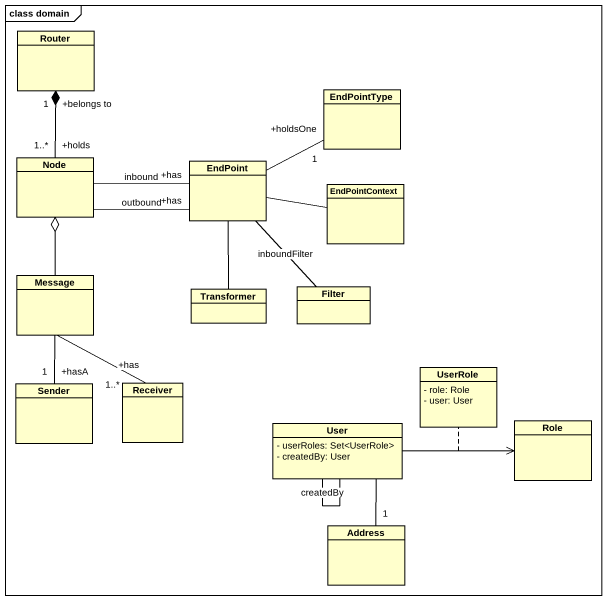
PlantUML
@startuml
mainframe class domain
hide circle
hide empty members
skinparam classAttributeIconSize 0
class Router
class EndPointType
class "Node" as Node_
class EndPoint
class EndPointContext
class Message
class Transformer
class Filter
class Sender
class Receiver
class UserRole {
  - role: Role
  - user: User
}
class User {
  - userRoles: Set<UserRole>
  - createdBy: User
}
class Role
class Address
Node_ "+holds\n1..*" -up-* "+belongs to\n1" Router
Node_ -right- "+has" EndPoint : outbound
EndPoint -right- "+holdsOne\n1" EndPointType
EndPoint "+has" -left- Node_ : inbound
EndPoint -right- EndPointContext
EndPoint -- Transformer
Message -up-o Node_
Message -- "+has\n1..*" Receiver
Filter -up- EndPoint : inboundFilter
Sender "+hasA\n1" -up- Message
User -- User : createdBy
User -right-> Role
(User, Role) .. UserRole
User -- "1" Address
@enduml
